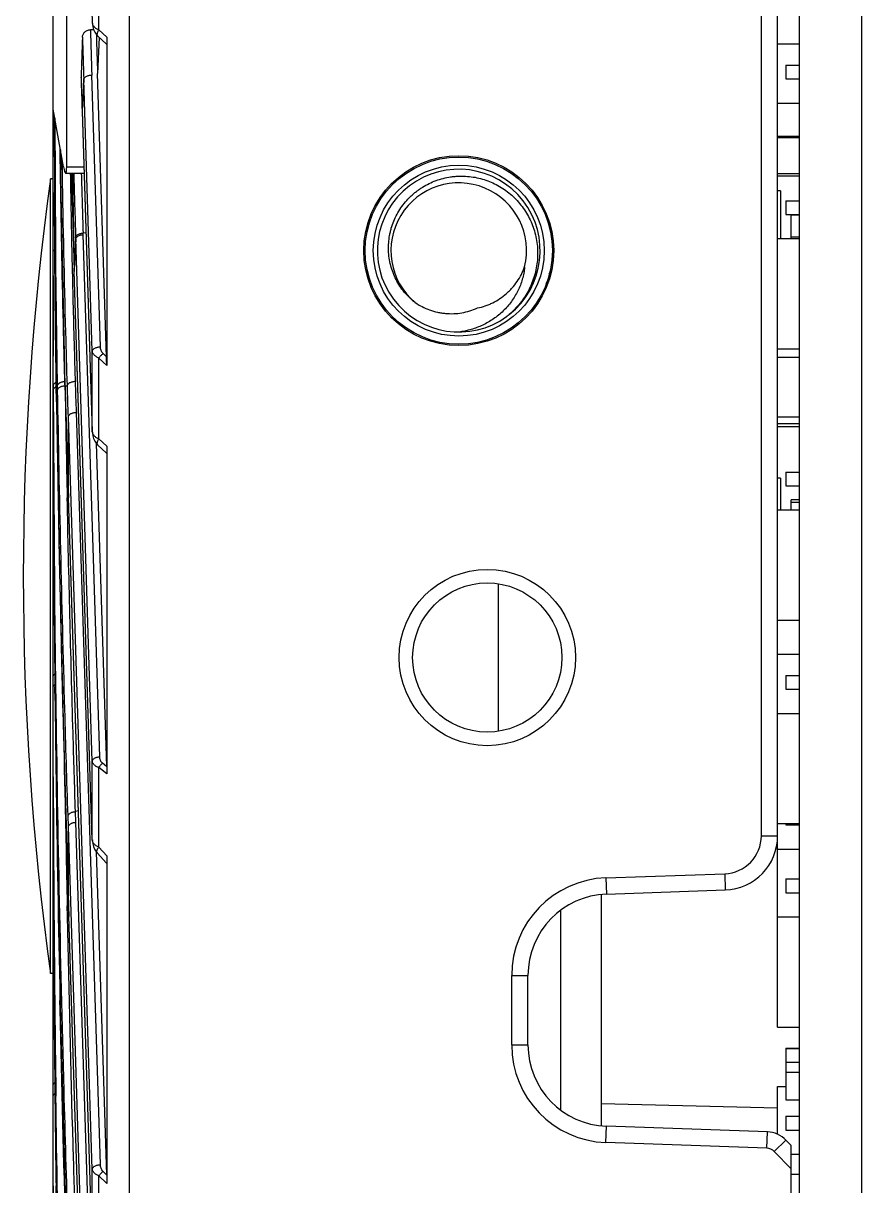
# Model space of a CAD drawing. Header units: millimetres. Extents: x 1409 to 26878, y 589 to 5187.
# Drawn here: x 1638.13 to 1669.03, y 1481.58 to 1524.43 of the extents above; entities that cross this region are included whole.
import ezdxf

# ---------------------------------------------------------------- set-up
doc = ezdxf.new("R2010")
doc.units = ezdxf.units.MM
doc.layers.add('02___PRT_ALL_AXES', color=7, linetype='Continuous')
doc.layers.add('_147615', color=7, linetype='Continuous')

msp = doc.modelspace()

# ---------------------------------------------------------------- linework, layer by layer
at = {"color": 7, "linetype": 'Continuous'}
for p, q in [((1666.7257, 1564.7998), (1666.7257, 1227.2998)), ((1669.0257, 1227.2998), (1669.0257, 1564.7998)), ((1639.2257, 1232.2555), (1639.2257, 1559.8441)), ((1639.7257, 1519.141), (1639.7257, 1533.6176)), ((1642.0257, 1529.3441), (1642.0257, 1262.7555)), ((1665.9257, 1487.4278), (1665.9257, 1527.7418)), ((1640.5874, 1527.0589), (1640.671, 1524.4328)), ((1640.9117, 1524.1894), (1640.9117, 1527.1673)), ((1665.3257, 1494.4812), (1665.3257, 1526.1184)), ((1640.719, 1524.1906), (1640.6014, 1524.1906)), ((1640.8604, 1523.972), (1641.1891, 1523.6596)), ((1640.9117, 1524.1894), (1641.2008, 1523.9148)), ((1640.9289, 1523.9069), (1640.8628, 1522.584)), ((1641.2008, 1523.9148), (1641.2008, 1511.8173)), ((1665.9257, 1523.6778), (1666.7257, 1523.6778)), ((1666.2257, 1522.8888), (1666.2257, 1522.3808)), ((1666.2257, 1522.8888), (1666.7257, 1522.8888)), ((1640.2565, 1522.4181), (1640.2565, 1522.4341)), ((1640.2565, 1522.4341), (1640.257, 1522.4181)), ((1640.2565, 1522.4341), (1640.2569, 1522.4181)), ((1640.3522, 1522.3606), (1640.2943, 1521.2018)), ((1640.6713, 1512.3448), (1640.3522, 1522.3606)), ((1640.9709, 1512.506), (1640.6518, 1522.5218)), ((1641.1957, 1512.1308), (1640.8628, 1522.584)), ((1666.2257, 1522.3808), (1666.7257, 1522.3808)), ((1665.9257, 1521.4918), (1666.7257, 1521.4918)), ((1639.6072, 1519.141), (1639.2257, 1521.2708)), ((1639.2257, 1521.0973), (1639.2257, 1521.2682)), ((1639.2844, 1520.9431), (1639.3407, 1511.229)), ((1640.2943, 1521.2018), (1640.2941, 1521.1922)), ((1640.2941, 1521.1922), (1640.671, 1509.3574)), ((1640.2943, 1521.2018), (1640.6713, 1509.3669)), ((1666.7257, 1520.2524), (1665.9257, 1520.2524)), ((1665.9257, 1520.2231), (1666.7257, 1520.2231)), ((1639.4973, 1519.1396), (1639.4889, 1519.7986)), ((1639.5039, 1518.6732), (1639.4894, 1519.7986)), ((1639.5653, 1519.1403), (1639.5614, 1519.3954)), ((1639.5697, 1518.9077), (1639.5616, 1519.3954)), ((1639.5021, 1518.7931), (1639.4973, 1519.1396)), ((1639.5038, 1518.6732), (1639.5021, 1518.7931)), ((1639.569, 1518.9077), (1639.5653, 1519.1403)), ((1639.6872, 1518.9097), (1640.3668, 1518.9097)), ((1639.7257, 1519.141), (1640.3594, 1519.141)), ((1639.9362, 1518.9097), (1640.0014, 1515.3383)), ((1666.7257, 1518.8817), (1665.9257, 1518.8817)), ((1665.9257, 1518.811), (1666.7257, 1518.811)), ((1666.0257, 1518.2524), (1665.9257, 1518.2524)), ((1666.0257, 1518.2524), (1666.0257, 1516.4918)), ((1666.2257, 1517.8888), (1666.2257, 1517.3808)), ((1666.2257, 1517.8888), (1666.7257, 1517.8888)), ((1639.2822, 1517.0377), (1639.2814, 1517.153)), ((1639.2821, 1517.0377), (1639.2814, 1517.153)), ((1657.3941, 1517.2681), (1657.4361, 1517.3102)), ((1666.2257, 1517.3808), (1666.7257, 1517.3808)), ((1666.4257, 1516.4918), (1666.4257, 1517.3808)), ((1666.7257, 1517.3524), (1666.4257, 1517.3524)), ((1640.437, 1516.7049), (1640.3299, 1516.6949)), ((1640.3316, 1516.6396), (1640.3299, 1516.6949)), ((1640.9447, 1497.3925), (1640.3316, 1516.6396)), ((1640.0582, 1516.4796), (1640.0016, 1515.3478)), ((1640.0582, 1516.4796), (1640.0564, 1516.5349)), ((1640.6713, 1497.2325), (1640.0582, 1516.4796)), ((1665.9257, 1516.4918), (1666.7257, 1516.4918)), ((1666.7257, 1516.5524), (1666.4257, 1516.5524)), ((1639.2259, 1515.1372), (1639.2257, 1515.9989)), ((1657.627, 1516.0851), (1657.6282, 1516.05)), ((1657.6282, 1516.05), (1657.6439, 1515.5998)), ((1640.0016, 1515.3478), (1639.9997, 1515.4065)), ((1640.0016, 1515.3478), (1640.0001, 1515.4065)), ((1639.9426, 1515.2812), (1639.9413, 1515.3369)), ((1639.9433, 1515.2812), (1639.942, 1515.3369)), ((1640.0014, 1515.3383), (1640.0016, 1515.3478)), ((1640.0014, 1515.3383), (1640.0031, 1515.2826)), ((1640.0019, 1515.3383), (1640.0016, 1515.3478)), ((1640.0034, 1515.2921), (1640.0016, 1515.3478)), ((1640.0031, 1515.2826), (1640.0034, 1515.2921)), ((1640.671, 1494.3145), (1640.0031, 1515.2826)), ((1640.6713, 1494.3241), (1640.0034, 1515.2921)), ((1657.3961, 1514.8371), (1657.4507, 1514.9311)), ((1657.4409, 1514.948), (1657.4764, 1514.8869)), ((1665.9257, 1512.4278), (1666.7257, 1512.4278)), ((1639.2258, 1511.7073), (1639.2257, 1512.1635)), ((1639.2308, 1511.7073), (1639.2295, 1512.1636)), ((1640.6713, 1509.3669), (1640.6713, 1512.3448)), ((1640.9117, 1509.1141), (1640.9117, 1512.0919)), ((1641.2008, 1511.8173), (1640.9117, 1512.0919)), ((1641.1957, 1512.1308), (1641.0671, 1512.2531)), ((1665.9257, 1512.1176), (1666.7257, 1512.1176)), ((1639.2261, 1511.233), (1639.2258, 1511.7073)), ((1639.2323, 1511.233), (1639.2308, 1511.7073)), ((1639.2262, 1511.0724), (1639.2261, 1511.233)), ((1639.2262, 1511.0721), (1639.2262, 1511.0724)), ((1639.2262, 1511.0724), (1639.2328, 1511.0724)), ((1639.2262, 1511.0721), (1639.2956, 1499.6727)), ((1639.2328, 1511.0724), (1639.2323, 1511.233)), ((1639.2328, 1511.0724), (1639.2323, 1511.233)), ((1639.2334, 1510.9119), (1639.2328, 1511.0724)), ((1639.3407, 1511.2333), (1639.3406, 1511.2418)), ((1639.3407, 1511.229), (1639.3407, 1511.2333)), ((1639.3431, 1511.0724), (1639.3407, 1511.2333)), ((1639.3407, 1511.229), (1639.3407, 1511.229)), ((1639.343, 1511.0681), (1639.3431, 1511.0724)), ((1639.3534, 1510.4732), (1639.3431, 1511.0724)), ((1639.3519, 1510.4732), (1639.3431, 1511.0724)), ((1639.3431, 1511.0724), (1639.3892, 1511.0724)), ((1639.3892, 1511.0724), (1639.3844, 1511.3578)), ((1639.3865, 1511.2298), (1639.3844, 1511.3578)), ((1639.3892, 1511.0724), (1639.3865, 1511.2298)), ((1639.392, 1510.9122), (1639.3892, 1511.0724)), ((1639.6641, 1511.0724), (1639.6624, 1511.1322)), ((1639.6641, 1511.0724), (1639.6625, 1511.1322)), ((1639.664, 1511.064), (1639.6641, 1511.0724)), ((1639.6644, 1511.064), (1639.6641, 1511.0724)), ((1639.6644, 1511.064), (1639.6641, 1511.0724)), ((1639.6641, 1511.0724), (1639.7519, 1511.0724)), ((1639.7878, 1506.9509), (1639.7878, 1509.9287)), ((1640.6713, 1482.194), (1639.7878, 1509.9287)), ((1640.9709, 1482.3552), (1640.0874, 1510.0899)), ((1665.9257, 1509.9278), (1666.7257, 1509.9278)), ((1640.6713, 1509.3669), (1640.671, 1509.3574)), ((1666.7257, 1509.6634), (1665.9257, 1509.6634)), ((1665.9257, 1509.5634), (1666.7257, 1509.5634)), ((1640.8171, 1508.9438), (1641.1965, 1497.0308)), ((1640.9117, 1509.1141), (1641.2008, 1508.8394)), ((1640.8604, 1508.8966), (1641.1891, 1508.5842)), ((1641.2008, 1508.8394), (1641.2008, 1496.7651)), ((1666.0257, 1507.6634), (1665.9257, 1507.6634)), ((1666.0257, 1507.6634), (1666.0257, 1506.4918)), ((1666.2257, 1507.8888), (1666.2257, 1507.3808)), ((1666.2257, 1507.8888), (1666.7257, 1507.8888)), ((1666.2257, 1507.3808), (1666.7257, 1507.3808)), ((1639.7876, 1506.9413), (1639.7878, 1506.9509)), ((1640.671, 1479.2066), (1639.7876, 1506.9413)), ((1640.6713, 1479.2162), (1639.7878, 1506.9509)), ((1666.4257, 1506.4918), (1666.4257, 1506.8634)), ((1666.7257, 1506.8634), (1666.4257, 1506.8634)), ((1665.9257, 1506.4918), (1666.7257, 1506.4918)), ((1666.7257, 1506.7634), (1666.4257, 1506.7634)), ((1655.6257, 1503.7672), (1655.6257, 1498.3324)), ((1665.9257, 1502.4278), (1666.7257, 1502.4278)), ((1665.9257, 1501.1778), (1666.7257, 1501.1778)), ((1666.2257, 1500.3888), (1666.2257, 1499.8808)), ((1666.2257, 1500.3888), (1666.7257, 1500.3888)), ((1639.2324, 1496.6532), (1639.2257, 1499.9574)), ((1639.2296, 1497.049), (1639.2257, 1499.9574)), ((1639.298, 1499.4673), (1639.2924, 1499.9647)), ((1639.299, 1499.4673), (1639.2938, 1499.9647)), ((1666.2257, 1499.8808), (1666.7257, 1499.8808)), ((1665.9257, 1498.9918), (1666.7257, 1498.9918)), ((1639.2258, 1496.6533), (1639.2257, 1497.049)), ((1639.2307, 1496.6532), (1639.2296, 1497.049)), ((1640.6713, 1494.3241), (1640.6713, 1497.2325)), ((1640.9117, 1494.0569), (1640.9117, 1496.994)), ((1641.2008, 1496.7651), (1640.9117, 1496.994)), ((1641.1965, 1497.0308), (1641.0409, 1497.154)), ((1639.2258, 1496.6532), (1639.2908, 1485.0348)), ((1639.7878, 1494.8164), (1639.7753, 1495.2096)), ((1640.1554, 1495.3954), (1640.0488, 1495.3696)), ((1640.0613, 1494.9764), (1640.0488, 1495.3696)), ((1639.7878, 1491.9081), (1639.7878, 1494.8164)), ((1640.6713, 1467.0817), (1639.7878, 1494.8164)), ((1640.9447, 1467.2417), (1640.0613, 1494.9764)), ((1665.9257, 1494.9278), (1666.7257, 1494.9278)), ((1666.2257, 1494.9278), (1666.2257, 1494.8808)), ((1666.2257, 1494.8808), (1666.7257, 1494.8808)), ((1665.3257, 1494.4812), (1665.9257, 1494.4812)), ((1640.671, 1494.3146), (1640.6713, 1494.3241)), ((1641.2008, 1493.7368), (1640.9117, 1494.0569)), ((1665.9257, 1493.9918), (1666.7257, 1493.9918)), ((1640.8163, 1493.8907), (1641.1957, 1481.9801)), ((1641.1896, 1493.4735), (1640.8444, 1493.8559)), ((1641.2008, 1493.7368), (1641.2008, 1481.6665)), ((1659.6001, 1492.9293), (1663.9746, 1493.082)), ((1663.9746, 1493.082), (1663.9955, 1492.4824)), ((1659.6001, 1492.9293), (1659.621, 1492.3296)), ((1666.2257, 1492.8888), (1666.2257, 1492.3808)), ((1666.2257, 1492.8888), (1666.7257, 1492.8888)), ((1659.621, 1492.3296), (1663.9955, 1492.4824)), ((1666.2257, 1492.3808), (1666.7257, 1492.3808)), ((1639.7526, 1491.5013), (1639.7442, 1491.8975)), ((1639.7539, 1491.5013), (1639.745, 1491.8976)), ((1639.7876, 1491.8985), (1639.7878, 1491.9081)), ((1639.7876, 1491.8985), (1639.8002, 1491.5024)), ((1639.7881, 1491.8985), (1639.7878, 1491.9081)), ((1639.7881, 1491.8985), (1639.7878, 1491.9081)), ((1639.8004, 1491.5119), (1639.7881, 1491.8985)), ((1639.8002, 1491.5024), (1639.8004, 1491.5119)), ((1640.671, 1464.1638), (1639.8002, 1491.5024)), ((1640.6713, 1464.1733), (1639.8004, 1491.5119)), ((1665.9257, 1491.4918), (1666.7257, 1491.4918)), ((1656.1257, 1486.7682), (1656.1257, 1489.3315)), ((1656.1257, 1489.3315), (1656.7257, 1489.3315)), ((1656.7257, 1486.7682), (1656.7257, 1489.3315)), ((1639.4867, 1488.0746), (1639.4794, 1488.4127)), ((1639.4871, 1488.0746), (1639.4802, 1488.4127)), ((1665.9257, 1487.4278), (1666.7257, 1487.4278)), ((1656.1257, 1486.7682), (1656.7257, 1486.7682)), ((1666.2257, 1486.6517), (1666.2257, 1484.7465)), ((1666.2257, 1486.6517), (1666.7257, 1486.6517)), ((1666.2257, 1486.6388), (1666.7257, 1486.6388)), ((1666.2257, 1486.1308), (1666.7257, 1486.1308)), ((1666.2257, 1485.7625), (1666.7257, 1485.7625)), ((1665.9257, 1483.4721), (1665.9257, 1485.2418)), ((1665.9257, 1485.2418), (1666.2257, 1485.2418)), ((1639.2324, 1481.5778), (1639.2257, 1484.882)), ((1639.2296, 1481.9736), (1639.2257, 1484.882)), ((1659.4257, 1484.616), (1665.9257, 1484.4458)), ((1666.2257, 1484.7465), (1666.7257, 1484.7465)), ((1666.2257, 1484.1388), (1666.2257, 1483.6308)), ((1666.2257, 1484.1388), (1666.7257, 1484.1388)), ((1659.6001, 1483.1703), (1659.621, 1483.77)), ((1665.5499, 1483.5629), (1659.621, 1483.77)), ((1665.5289, 1482.9633), (1665.5499, 1483.5629)), ((1665.8027, 1482.8414), (1666.2343, 1483.2582)), ((1666.2257, 1483.6308), (1666.7257, 1483.6308)), ((1666.4257, 1483.06), (1666.2343, 1483.2582)), ((1665.5289, 1482.9633), (1659.6001, 1483.1703)), ((1666.4257, 1482.1963), (1665.8027, 1482.8414)), ((1666.4257, 1476.1248), (1666.4257, 1483.06)), ((1666.4257, 1482.7418), (1666.7257, 1482.7418)), ((1639.2258, 1481.5779), (1639.2257, 1481.9736)), ((1639.2307, 1481.5778), (1639.2296, 1481.9736)), ((1640.6713, 1479.2162), (1640.6713, 1482.194)), ((1640.9117, 1478.9633), (1640.9117, 1481.9411)), ((1641.2008, 1481.6665), (1640.9117, 1481.9411)), ((1641.1957, 1481.9801), (1641.0671, 1482.1023)), ((1666.4257, 1482.0034), (1666.7257, 1482.0034))]:
    msp.add_line(p, q, dxfattribs=at)
for points in [[(1640.671, 1524.4328), (1640.6724, 1524.4056), (1640.6873, 1524.297), (1640.716, 1524.1971), (1640.7576, 1524.106), (1640.8123, 1524.0244), (1640.8604, 1523.9719)], [(1640.2564, 1522.4181), (1640.2676, 1522.0441), (1640.2819, 1521.5799), (1640.2941, 1521.1922)], [(1639.4953, 1519.766), (1639.5028, 1518.7216), (1639.664, 1511.064)], [(1639.3407, 1511.229), (1639.3411, 1511.1985), (1639.3427, 1511.0915), (1639.343, 1511.0681)], [(1639.343, 1511.0681), (1639.4539, 1504.6986), (1639.6034, 1498.2553), (1639.7876, 1491.8985)], [(1639.664, 1511.064), (1639.7028, 1509.7128), (1639.7456, 1508.2853), (1639.7876, 1506.9413)], [(1640.671, 1509.3574), (1640.6724, 1509.3302), (1640.6873, 1509.2216), (1640.716, 1509.1217), (1640.7576, 1509.0306), (1640.8123, 1508.949), (1640.8604, 1508.8966)], [(1639.2956, 1499.6727), (1639.4837, 1488.2027), (1639.7876, 1476.8231)], [(1640.671, 1494.3145), (1640.6726, 1494.2846), (1640.6872, 1494.178), (1640.7144, 1494.0797), (1640.7532, 1493.9892), (1640.8034, 1493.9068), (1640.8444, 1493.8559)], [(1639.2908, 1485.0348), (1639.479, 1473.346), (1639.7876, 1461.7477)]]:
    msp.add_lwpolyline(points, dxfattribs=at)
for centre, radius in [((1654.1757, 1516.0498), 3.45), ((1654.1757, 1516.0498), 3.15), ((1655.2257, 1501.0498), 3.25), ((1655.2257, 1501.0498), 2.75)]:
    msp.add_circle(centre, radius, dxfattribs=at)
for centre, radius, start, end in [((2162.2571, 1538.9884), 522.1697, 181.653299, 181.824817), ((2162.4132, 1539.1417), 522.0259, 181.641209, 181.824455), ((2162.1995, 1537.8296), 522.1701, 181.691291, 181.824817), ((2474.3932, 1522.1396), 835.1267, 180.1407591, 180.2709184), ((2161.9082, 1531.9754), 522.1715, 181.433823, 181.81834), ((2161.972, 1533.1074), 522.1787, 181.55804, 181.818707), ((2162.1378, 1533.26), 522.0708, 181.575122, 181.81828), ((1654.1757, 1516.0498), 3, 308.32505, 306), ((1654.1757, 1516.0498), 2.5, 346.07695, 229.92305), ((3028.2801, 1515.3739), 1389.0543, 180.0097645, 180.1324215), ((1654.1074, 1515.9734), 2.98, 307.92639, 308.45087), ((1654.1025, 1515.9795), 2.9879, 308.45141, 310.26566), ((2747.7527, 1512.1239), 1108.527, 180.0543471, 180.6284787), ((1639.4762, 1510.7357), 0.3286, 113.9228, 115.38977), ((2745.5571, 1542.1968), 1106.3309, 181.6125502, 181.8256611), ((2748.0274, 1530.2572), 1108.5277, 181.0028461, 181.205244), ((2747.0849, 1527.1903), 1107.8591, 180.864601, 181.148724), ((2746.7226, 1527.1831), 1107.4967, 181.1487232, 181.3400799), ((2746.405, 1527.1757), 1107.179, 181.3400826, 181.4790788), ((2747.483, 1512.121), 1108.2573, 180.6542019, 180.7996214), ((2745.7763, 1527.1589), 1106.5501, 181.4790486, 181.8255505), ((2747.8379, 1497.0489), 1108.6121, 180.0204455, 180.3999884), ((2747.7783, 1499.957), 1108.5526, 180.170759, 180.5503144), ((2747.0545, 1512.1145), 1107.8287, 180.7995933, 181.2259272), ((2748.0471, 1515.1822), 1108.5474, 180.9804535, 181.203566), ((1663.9257, 1494.4812), 1.4, 272, 0), ((1663.9257, 1494.4812), 2, 272, 0), ((1640.8715, 1494.34), 0.2008, 184.54675, 187.1541), ((1659.7257, 1489.3315), 3.6, 92, 180), ((1659.7257, 1489.3315), 3, 92, 180), ((2747.6774, 1497.0478), 1108.4516, 180.3999895, 180.6288268), ((2747.5522, 1499.9549), 1108.3265, 180.550317, 180.7791604), ((1659.7257, 1486.7682), 3.6, 180, 268), ((1659.7257, 1486.7682), 3, 180, 268), ((2747.496, 1497.0458), 1108.2702, 180.6288276, 180.7996229), ((1665.515, 1482.5635), 1, 44, 88), ((1665.515, 1482.5635), 0.4, 44, 88), ((2748.0824, 1500.1075), 1108.5828, 180.9348251, 181.203557), ((2747.8379, 1481.9735), 1108.6121, 180.0204455, 180.3999884)]:
    msp.add_arc(centre, radius, start, end, dxfattribs=at)
for centre, major_axis, ratio, start_param, end_param in [((2344.5232, 1613.2607), (119.5781, 2729.4378), 0.2563308, -4.6684245, -4.6678788), ((2341.0571, 1543.937), (700.2753, 18.5784), 0.8631214, -3.1393728, -3.1370018), ((1639.6424, 1519.4097), (-0.0457, 0.5), 0.1394248, 2.125294, 4.1324226), ((1641.1827, 1511.982), (-0.0071, 0.4203), 0.039567, -1.9743964, -1.2095676)]:
    msp.add_ellipse(centre, major_axis=major_axis, ratio=ratio, start_param=start_param, end_param=end_param, dxfattribs=at)
for points, knots in [([(1640.6713, 1524.4423), (1640.6716, 1524.4379), (1640.6736, 1524.4201), (1640.6781, 1524.4026), (1640.6826, 1524.3898)], [0, 0, 0, 0, 0.2470353, 1, 1, 1, 1]), ([(1640.6826, 1524.3898), (1640.6883, 1524.3737), (1640.7042, 1524.3414), (1640.7264, 1524.313), (1640.7391, 1524.2994)], [0, 0, 0, 0, 0.4794641, 1, 1, 1, 1]), ([(1640.3048, 1523.923), (1640.3053, 1523.9399), (1640.3098, 1523.9739), (1640.3265, 1524.023), (1640.3529, 1524.0689), (1640.3888, 1524.11), (1640.4332, 1524.1444), (1640.4848, 1524.1706), (1640.5417, 1524.1869), (1640.5814, 1524.1906), (1640.6014, 1524.1906)], [0, 0, 0, 0, 0.1150005, 0.2314682, 0.3505322, 0.4731306, 0.5997767, 0.730418, 0.8642916, 1, 1, 1, 1]), ([(1640.7391, 1524.2994), (1640.7495, 1524.2882), (1640.7729, 1524.2664), (1640.8133, 1524.2372), (1640.8599, 1524.211), (1640.8939, 1524.1963), (1640.9117, 1524.1894)], [0, 0, 0, 0, 0.2227895, 0.4631805, 0.7222311, 1, 1, 1, 1]), ([(1640.9117, 1524.1894), (1640.9038, 1524.1781), (1640.8892, 1524.1555), (1640.8707, 1524.1216), (1640.8565, 1524.0891), (1640.847, 1524.0589), (1640.8423, 1524.0315), (1640.8427, 1524.0074), (1640.8475, 1523.99), (1640.8541, 1523.9787), (1640.8582, 1523.9741), (1640.8604, 1523.972)], [0, 0, 0, 0, 0.1748465, 0.338295, 0.4875257, 0.6207224, 0.7368972, 0.8365181, 0.9222347, 0.9616678, 1, 1, 1, 1]), ([(1640.3522, 1522.3606), (1640.353, 1522.3711), (1640.3589, 1522.393), (1640.3784, 1522.423), (1640.4075, 1522.4502), (1640.4451, 1522.4741), (1640.49, 1522.4938), (1640.5407, 1522.5088), (1640.5952, 1522.5186), (1640.6328, 1522.5214), (1640.6518, 1522.5218)], [0, 0, 0, 0, 0.0865373, 0.181841, 0.2897306, 0.4113916, 0.5459527, 0.6911232, 0.8437497, 1, 1, 1, 1]), ([(1639.2257, 1521.0973), (1639.2257, 1521.103), (1639.2269, 1521.1146), (1639.2303, 1521.1258), (1639.2325, 1521.1312)], [0, 0, 0, 0, 0.4930974, 1, 1, 1, 1]), ([(1639.2325, 1521.1312), (1639.2333, 1521.1332), (1639.2368, 1521.1414), (1639.2414, 1521.1491), (1639.2453, 1521.1546)], [0, 0, 0, 0, 0.2426253, 1, 1, 1, 1]), ([(1639.3844, 1511.3578), (1639.3578, 1512.9469), (1639.3272, 1515.3308), (1639.3026, 1518.5094), (1639.2955, 1520.0988), (1639.2933, 1520.8935)], [0, 0, 0, 0, 0.4999938, 0.7499942, 1, 1, 1, 1]), ([(1639.2257, 1520.0878), (1639.2257, 1520.0967), (1639.2287, 1520.1152), (1639.2413, 1520.1414), (1639.2616, 1520.1658), (1639.2788, 1520.1798), (1639.2883, 1520.1864)], [0, 0, 0, 0, 0.2203552, 0.4544987, 0.712504, 1, 1, 1, 1]), ([(1639.7519, 1511.0724), (1639.7318, 1511.7253), (1639.6563, 1514.3367), (1639.6003, 1516.9486), (1639.569, 1518.9077)], [0, 0, 0, 0, 0.2500072, 1, 1, 1, 1]), ([(1639.9413, 1515.3369), (1639.9345, 1515.6346), (1639.9082, 1516.8255), (1639.8858, 1518.0164), (1639.8713, 1518.9097)], [0, 0, 0, 0, 0.2500038, 1, 1, 1, 1]), ([(1652.5662, 1514.1369), (1652.4931, 1514.1935), (1652.3531, 1514.3151), (1652.1644, 1514.5194), (1651.9994, 1514.7433), (1651.8598, 1514.9838), (1651.7474, 1515.2382), (1651.6632, 1515.5032), (1651.6082, 1515.7758), (1651.587, 1516.0066), (1651.585, 1516.1917), (1651.5928, 1516.3767), (1651.6156, 1516.5608), (1651.6528, 1516.7421), (1651.6997, 1516.9212), (1651.776, 1517.1401), (1651.8947, 1517.3916), (1652.0391, 1517.6292), (1652.2076, 1517.8504), (1652.3665, 1518.0191), (1652.5035, 1518.1436), (1652.611, 1518.2315), (1652.7229, 1518.3138), (1652.8776, 1518.4156), (1653.0804, 1518.5277), (1653.3363, 1518.6365), (1653.6019, 1518.7186), (1653.8292, 1518.7641), (1654.0129, 1518.7866), (1654.1976, 1518.7997), (1654.4294, 1518.7985), (1654.7058, 1518.7691), (1654.978, 1518.7122), (1655.2431, 1518.6282), (1655.4985, 1518.5184), (1655.7417, 1518.3837), (1655.9705, 1518.2257), (1656.1825, 1518.0459), (1656.3115, 1517.9127), (1656.3725, 1517.8432)], [0, 0, 0, 0, 0.0312281, 0.0624919, 0.0937405, 0.1249821, 0.1562278, 0.1874754, 0.2187221, 0.2499687, 0.2655977, 0.281227, 0.3124743, 0.3281034, 0.3437328, 0.3749804, 0.4062284, 0.4374763, 0.4687246, 0.4999729, 0.5156024, 0.5312321, 0.5468617, 0.5624912, 0.5937402, 0.6249892, 0.6562385, 0.6874878, 0.7031176, 0.7187475, 0.7499971, 0.781247, 0.812497, 0.8437471, 0.8749974, 0.9062478, 0.9374985, 0.968749, 1, 1, 1, 1]), ([(1639.6624, 1511.1322), (1639.6448, 1511.7606), (1639.5789, 1514.2739), (1639.5305, 1516.7877), (1639.5038, 1518.6732)], [0, 0, 0, 0, 0.2500054, 1, 1, 1, 1]), ([(1656.3725, 1517.8432), (1656.4361, 1517.7707), (1656.5559, 1517.6192), (1656.7116, 1517.375), (1656.8417, 1517.1162), (1656.9452, 1516.8456), (1657.0209, 1516.5661), (1657.0683, 1516.2803), (1657.0869, 1515.9913), (1657.0767, 1515.7018), (1657.0378, 1515.4148), (1656.9709, 1515.133), (1656.8764, 1514.8592), (1656.7557, 1514.5959), (1656.6098, 1514.3458), (1656.4401, 1514.1109), (1656.2485, 1513.8938), (1656.1072, 1513.7619), (1656.0337, 1513.6996)], [0, 0, 0, 0, 0.0624959, 0.1249927, 0.1874891, 0.2499865, 0.3124834, 0.3749813, 0.4374788, 0.4999772, 0.5624746, 0.6249737, 0.6874741, 0.749973, 0.8124637, 0.8749638, 0.9374935, 1, 1, 1, 1]), ([(1639.2257, 1517.0373), (1639.2257, 1517.0423), (1639.2266, 1517.0525), (1639.232, 1517.0729), (1639.2459, 1517.098), (1639.2717, 1517.1248), (1639.2933, 1517.1397), (1639.3052, 1517.1466)], [0, 0, 0, 0, 0.106526, 0.2154069, 0.4468753, 0.7067092, 1, 1, 1, 1]), ([(1639.3406, 1511.2418), (1639.3199, 1512.6907), (1639.2988, 1514.6227), (1639.2851, 1516.5547), (1639.2821, 1517.0377)], [0, 0, 0, 0, 0.7499974, 1, 1, 1, 1]), ([(1640.0564, 1516.5349), (1640.0572, 1516.5448), (1640.0625, 1516.5653), (1640.0799, 1516.5937), (1640.106, 1516.6198), (1640.14, 1516.643), (1640.1807, 1516.6628), (1640.2269, 1516.6784), (1640.2772, 1516.6895), (1640.3121, 1516.6936), (1640.3299, 1516.6949)], [0, 0, 0, 0, 0.0877204, 0.1835517, 0.2911659, 0.4119437, 0.5454108, 0.6897738, 0.8424062, 1, 1, 1, 1]), ([(1640.0582, 1516.4796), (1640.0589, 1516.4895), (1640.0642, 1516.51), (1640.0816, 1516.5384), (1640.1078, 1516.5645), (1640.1417, 1516.5877), (1640.1824, 1516.6075), (1640.2286, 1516.6231), (1640.2789, 1516.6342), (1640.3139, 1516.6384), (1640.3316, 1516.6396)], [0, 0, 0, 0, 0.0877209, 0.1835543, 0.2911708, 0.4119503, 0.5454179, 0.68978, 0.84241, 1, 1, 1, 1]), ([(1657.6026, 1516.7428), (1657.6047, 1516.6915), (1657.6089, 1516.586), (1657.6171, 1516.3667), (1657.623, 1516.1988), (1657.627, 1516.0851)], [0, 0, 0, 0, 0.2340794, 0.4812289, 1, 1, 1, 1]), ([(1639.2257, 1515.9989), (1639.2257, 1516.0042), (1639.2267, 1516.0147), (1639.2325, 1516.036), (1639.2476, 1516.062), (1639.2754, 1516.0896), (1639.2986, 1516.1047), (1639.3113, 1516.1117)], [0, 0, 0, 0, 0.1055437, 0.2135936, 0.4442683, 0.7048061, 1, 1, 1, 1]), ([(1656.6023, 1515.4483), (1656.5951, 1515.372), (1656.5737, 1515.22), (1656.5208, 1514.9959), (1656.4479, 1514.7773), (1656.3557, 1514.5662), (1656.2453, 1514.364), (1656.1176, 1514.1721), (1655.9739, 1513.9919), (1655.8154, 1513.8245), (1655.6433, 1513.671), (1655.459, 1513.5324), (1655.2639, 1513.4093), (1655.0594, 1513.3025), (1654.8469, 1513.2125), (1654.5551, 1513.1155), (1654.3281, 1513.0689), (1654.1757, 1513.0498)], [0, 0, 0, 0, 0.062365, 0.1248154, 0.1872647, 0.2497108, 0.3121704, 0.3746499, 0.4371418, 0.4996438, 0.5621608, 0.6246915, 0.6872344, 0.7497805, 0.8123432, 0.8749364, 1, 1, 1, 1]), ([(1654.8619, 1513.9379), (1654.9604, 1513.9569), (1655.1065, 1513.9956), (1655.2945, 1514.0663), (1655.4774, 1514.1494), (1655.695, 1514.2756), (1655.8943, 1514.429), (1656.0409, 1514.5661), (1656.1785, 1514.7122), (1656.3328, 1514.9107), (1656.4868, 1515.17), (1656.5676, 1515.3542), (1656.6023, 1515.4483)], [0, 0, 0, 0, 0.1250172, 0.1875825, 0.2501242, 0.3751185, 0.5000996, 0.5626142, 0.6251255, 0.7500824, 0.8750376, 1, 1, 1, 1]), ([(1640.0516, 1511.2336), (1640.0412, 1511.5709), (1640.0009, 1512.92), (1639.966, 1514.2692), (1639.9426, 1515.2812)], [0, 0, 0, 0, 0.250006, 1, 1, 1, 1]), ([(1657.5314, 1515.0736), (1657.5295, 1515.0844), (1657.5217, 1515.129), (1657.5143, 1515.1737), (1657.5088, 1515.2075)], [0, 0, 0, 0, 0.242169, 1, 1, 1, 1]), ([(1652.5662, 1514.1369), (1652.6496, 1514.0811), (1652.8232, 1513.9796), (1653.1003, 1513.8603), (1653.3419, 1513.7904), (1653.5391, 1513.7531), (1653.7383, 1513.7284), (1653.9898, 1513.7215), (1654.2899, 1513.7525), (1654.5834, 1513.8227), (1654.7711, 1513.8954), (1654.8619, 1513.9379)], [0, 0, 0, 0, 0.1249808, 0.2500034, 0.3749801, 0.437505, 0.5000318, 0.6250236, 0.7500032, 0.8750227, 1, 1, 1, 1]), ([(1640.6713, 1512.3448), (1640.6721, 1512.3553), (1640.678, 1512.3772), (1640.6974, 1512.4071), (1640.7265, 1512.4344), (1640.7642, 1512.4582), (1640.8091, 1512.478), (1640.8597, 1512.493), (1640.9142, 1512.5028), (1640.9519, 1512.5056), (1640.9709, 1512.506)], [0, 0, 0, 0, 0.0865373, 0.181841, 0.2897306, 0.4113916, 0.5459527, 0.6911232, 0.8437497, 1, 1, 1, 1]), ([(1641.0671, 1512.2531), (1641.0498, 1512.2695), (1641.0212, 1512.3076), (1640.9929, 1512.3716), (1640.9761, 1512.4382), (1640.9716, 1512.4834), (1640.9709, 1512.506)], [0, 0, 0, 0, 0.258335, 0.5087838, 0.7552814, 1, 1, 1, 1]), ([(1640.9117, 1512.0919), (1640.8937, 1512.0988), (1640.8593, 1512.1137), (1640.8122, 1512.1404), (1640.7715, 1512.1701), (1640.7375, 1512.2021), (1640.7104, 1512.2359), (1640.69, 1512.2713), (1640.6766, 1512.3076), (1640.6722, 1512.3325), (1640.6713, 1512.3448)], [0, 0, 0, 0, 0.1579517, 0.3051037, 0.4415271, 0.5678548, 0.685181, 0.7950122, 0.8992086, 1, 1, 1, 1]), ([(1640.9117, 1512.0919), (1640.9223, 1512.1071), (1640.9451, 1512.137), (1640.9828, 1512.1792), (1641.0235, 1512.2184), (1641.0524, 1512.2421), (1641.0671, 1512.2531)], [0, 0, 0, 0, 0.2472002, 0.501422, 0.7549229, 1, 1, 1, 1]), ([(1639.2328, 1511.0724), (1639.2329, 1511.0783), (1639.2342, 1511.0902), (1639.2419, 1511.1142), (1639.2569, 1511.1367), (1639.277, 1511.1566), (1639.3027, 1511.1765), (1639.3249, 1511.1886), (1639.3407, 1511.1957)], [0, 0, 0, 0, 0.102136, 0.2074421, 0.4358158, 0.5628519, 0.6992679, 1, 1, 1, 1]), ([(1639.3892, 1511.0724), (1639.3894, 1511.0781), (1639.3911, 1511.0895), (1639.3948, 1511.1005), (1639.3971, 1511.1058)], [0, 0, 0, 0, 0.4915199, 1, 1, 1, 1]), ([(1639.3971, 1511.1058), (1639.4079, 1511.1305), (1639.434, 1511.1571), (1639.4705, 1511.1805), (1639.5014, 1511.1968), (1639.5265, 1511.2063), (1639.544, 1511.2118)], [0, 0, 0, 0, 0.4360794, 0.5658528, 0.7035077, 1, 1, 1, 1]), ([(1639.544, 1511.2118), (1639.5629, 1511.2176), (1639.6022, 1511.2269), (1639.6424, 1511.2315), (1639.6629, 1511.2327)], [0, 0, 0, 0, 0.4893233, 1, 1, 1, 1]), ([(1639.5468, 1511.0515), (1639.5657, 1511.0573), (1639.605, 1511.0666), (1639.6452, 1511.0712), (1639.6657, 1511.0724)], [0, 0, 0, 0, 0.4893285, 1, 1, 1, 1]), ([(1639.7519, 1511.0724), (1639.7527, 1511.0829), (1639.7586, 1511.1048), (1639.778, 1511.1348), (1639.8071, 1511.1621), (1639.8448, 1511.1859), (1639.8897, 1511.2057), (1639.9403, 1511.2207), (1639.9949, 1511.2305), (1640.0326, 1511.2332), (1640.0516, 1511.2336)], [0, 0, 0, 0, 0.086526, 0.1817814, 0.2896195, 0.4112472, 0.5458035, 0.6909992, 0.8436777, 1, 1, 1, 1]), ([(1639.2334, 1510.9119), (1639.2335, 1510.9176), (1639.2347, 1510.9292), (1639.2382, 1510.9403), (1639.2404, 1510.9457)], [0, 0, 0, 0, 0.4927412, 1, 1, 1, 1]), ([(1639.3282, 1499.9589), (1639.3158, 1500.8716), (1639.2707, 1504.5225), (1639.2436, 1508.1736), (1639.2334, 1510.9119)], [0, 0, 0, 0, 0.2500029, 1, 1, 1, 1]), ([(1639.2404, 1510.9457), (1639.2439, 1510.9544), (1639.2539, 1510.9716), (1639.2752, 1510.9946), (1639.3028, 1511.0155), (1639.324, 1511.0271), (1639.3354, 1511.0325)], [0, 0, 0, 0, 0.2138175, 0.4499106, 0.7118479, 1, 1, 1, 1]), ([(1639.392, 1510.9122), (1639.3922, 1510.9178), (1639.3938, 1510.9293), (1639.3975, 1510.9402), (1639.3999, 1510.9456)], [0, 0, 0, 0, 0.491507, 1, 1, 1, 1]), ([(1639.7753, 1495.2096), (1639.7341, 1496.518), (1639.5785, 1501.7514), (1639.46, 1506.986), (1639.392, 1510.9122)], [0, 0, 0, 0, 0.2500107, 1, 1, 1, 1]), ([(1639.3999, 1510.9456), (1639.405, 1510.9572), (1639.4204, 1510.9802), (1639.4411, 1510.9982), (1639.4528, 1511.0066)], [0, 0, 0, 0, 0.4661365, 1, 1, 1, 1]), ([(1639.4528, 1511.0066), (1639.4662, 1511.0163), (1639.4967, 1511.0337), (1639.5293, 1511.0461), (1639.5468, 1511.0515)], [0, 0, 0, 0, 0.4739904, 1, 1, 1, 1]), ([(1639.7878, 1509.9287), (1639.7886, 1509.9392), (1639.7945, 1509.9611), (1639.814, 1509.9911), (1639.8431, 1510.0183), (1639.8807, 1510.0422), (1639.9256, 1510.0619), (1639.9763, 1510.077), (1640.0308, 1510.0867), (1640.0684, 1510.0895), (1640.0874, 1510.0899)], [0, 0, 0, 0, 0.0865373, 0.181841, 0.2897306, 0.4113916, 0.5459527, 0.6911232, 0.8437497, 1, 1, 1, 1]), ([(1640.6713, 1509.3669), (1640.6716, 1509.3625), (1640.6736, 1509.3447), (1640.6781, 1509.3272), (1640.6826, 1509.3144)], [0, 0, 0, 0, 0.2470353, 1, 1, 1, 1]), ([(1640.6826, 1509.3144), (1640.6883, 1509.2983), (1640.7042, 1509.266), (1640.7264, 1509.2377), (1640.7391, 1509.224)], [0, 0, 0, 0, 0.4794641, 1, 1, 1, 1]), ([(1640.7391, 1509.224), (1640.7495, 1509.2128), (1640.7729, 1509.1911), (1640.8133, 1509.1619), (1640.8599, 1509.1356), (1640.8939, 1509.1209), (1640.9117, 1509.1141)], [0, 0, 0, 0, 0.2227895, 0.4631805, 0.7222311, 1, 1, 1, 1]), ([(1640.9117, 1509.1141), (1640.9038, 1509.1027), (1640.8892, 1509.0801), (1640.8707, 1509.0462), (1640.8565, 1509.0137), (1640.847, 1508.9835), (1640.8423, 1508.9561), (1640.8427, 1508.932), (1640.8475, 1508.9146), (1640.8541, 1508.9034), (1640.8582, 1508.8987), (1640.8604, 1508.8966)], [0, 0, 0, 0, 0.1748465, 0.338295, 0.4875257, 0.6207224, 0.7368972, 0.8365181, 0.9222347, 0.9616678, 1, 1, 1, 1]), ([(1640.0488, 1495.3696), (1640.0185, 1496.3337), (1639.9021, 1500.1903), (1639.8058, 1504.0474), (1639.7449, 1506.9405)], [0, 0, 0, 0, 0.2500081, 1, 1, 1, 1]), ([(1639.2257, 1500.3531), (1639.2257, 1500.3621), (1639.2288, 1500.3809), (1639.2418, 1500.4074), (1639.2627, 1500.4321), (1639.2804, 1500.4462), (1639.2902, 1500.4529)], [0, 0, 0, 0, 0.2197105, 0.4535528, 0.7117847, 1, 1, 1, 1]), ([(1639.2257, 1499.9574), (1639.2257, 1499.9666), (1639.2289, 1499.9857), (1639.2424, 1500.0127), (1639.264, 1500.0378), (1639.2823, 1500.052), (1639.2924, 1500.0587)], [0, 0, 0, 0, 0.2189468, 0.4524359, 0.710939, 1, 1, 1, 1]), ([(1639.7753, 1480.1342), (1639.7233, 1481.786), (1639.5299, 1488.3931), (1639.3956, 1495.002), (1639.3282, 1499.9589)], [0, 0, 0, 0, 0.250013, 1, 1, 1, 1]), ([(1640.6713, 1497.2325), (1640.672, 1497.2424), (1640.6773, 1497.2629), (1640.6947, 1497.2913), (1640.7209, 1497.3174), (1640.7548, 1497.3406), (1640.7955, 1497.3603), (1640.8417, 1497.376), (1640.892, 1497.3871), (1640.927, 1497.3912), (1640.9447, 1497.3925)], [0, 0, 0, 0, 0.0877209, 0.1835543, 0.2911708, 0.4119503, 0.5454179, 0.68978, 0.84241, 1, 1, 1, 1]), ([(1641.0409, 1497.154), (1641.0232, 1497.168), (1641.001, 1497.1944), (1640.9797, 1497.2337), (1640.9631, 1497.2742), (1640.9497, 1497.3273), (1640.9454, 1497.3707), (1640.9447, 1497.3925)], [0, 0, 0, 0, 0.2566949, 0.3820893, 0.5063854, 0.7532511, 1, 1, 1, 1]), ([(1640.9117, 1496.994), (1640.8936, 1496.9998), (1640.8592, 1497.0125), (1640.8118, 1497.0364), (1640.771, 1497.0637), (1640.737, 1497.0938), (1640.7099, 1497.1262), (1640.6897, 1497.1604), (1640.6765, 1497.1959), (1640.6722, 1497.2204), (1640.6713, 1497.2325)], [0, 0, 0, 0, 0.1589041, 0.3063413, 0.4424716, 0.5681485, 0.6847413, 0.7940911, 0.8983563, 1, 1, 1, 1]), ([(1640.9117, 1496.994), (1640.9203, 1497.0088), (1640.9388, 1497.0379), (1640.9699, 1497.0795), (1641.0039, 1497.1185), (1641.0284, 1497.1426), (1641.0409, 1497.154)], [0, 0, 0, 0, 0.2480178, 0.501621, 0.7544025, 1, 1, 1, 1]), ([(1639.7753, 1495.2096), (1639.7761, 1495.2195), (1639.7814, 1495.2401), (1639.7988, 1495.2684), (1639.8249, 1495.2946), (1639.8589, 1495.3178), (1639.8996, 1495.3375), (1639.9458, 1495.3532), (1639.9961, 1495.3643), (1640.031, 1495.3684), (1640.0488, 1495.3696)], [0, 0, 0, 0, 0.0877156, 0.1835319, 0.2911303, 0.4118983, 0.5453641, 0.6897352, 0.8423839, 1, 1, 1, 1]), ([(1639.7878, 1494.8164), (1639.7886, 1494.8263), (1639.7939, 1494.8468), (1639.8113, 1494.8752), (1639.8374, 1494.9013), (1639.8714, 1494.9245), (1639.9121, 1494.9443), (1639.9583, 1494.9599), (1640.0086, 1494.971), (1640.0435, 1494.9752), (1640.0613, 1494.9764)], [0, 0, 0, 0, 0.0877209, 0.1835543, 0.2911708, 0.4119503, 0.5454179, 0.68978, 0.84241, 1, 1, 1, 1]), ([(1640.747, 1494.1689), (1640.7365, 1494.18), (1640.7176, 1494.2027), (1640.6951, 1494.2393), (1640.6795, 1494.2767), (1640.6738, 1494.3024), (1640.6722, 1494.315)], [0, 0, 0, 0, 0.2742863, 0.5299512, 0.7704032, 1, 1, 1, 1]), ([(1640.9117, 1494.0569), (1640.895, 1494.0644), (1640.863, 1494.0802), (1640.8188, 1494.1072), (1640.7801, 1494.1365), (1640.7573, 1494.158), (1640.747, 1494.1689)], [0, 0, 0, 0, 0.2746289, 0.5328203, 0.7744324, 1, 1, 1, 1]), ([(1640.8444, 1493.8559), (1640.8425, 1493.8579), (1640.8392, 1493.8625), (1640.834, 1493.8733), (1640.8311, 1493.8899), (1640.833, 1493.9123), (1640.8397, 1493.9376), (1640.8513, 1493.9653), (1640.8674, 1493.995), (1640.8877, 1494.0261), (1640.9033, 1494.0466), (1640.9117, 1494.0569)], [0, 0, 0, 0, 0.0369698, 0.0751187, 0.1587269, 0.257037, 0.3727406, 0.5062991, 0.6567254, 0.8222183, 1, 1, 1, 1]), ([(1640.0488, 1480.2942), (1640.0194, 1481.228), (1639.9065, 1484.9634), (1639.8125, 1488.6992), (1639.7526, 1491.5013)], [0, 0, 0, 0, 0.2500079, 1, 1, 1, 1]), ([(1639.7834, 1476.9702), (1639.7541, 1477.8954), (1639.6412, 1481.5965), (1639.5469, 1485.2982), (1639.4867, 1488.0746)], [0, 0, 0, 0, 0.2500079, 1, 1, 1, 1]), ([(1639.2257, 1485.2777), (1639.2257, 1485.2866), (1639.2287, 1485.305), (1639.2413, 1485.3312), (1639.2616, 1485.3556), (1639.2788, 1485.3696), (1639.2884, 1485.3762)], [0, 0, 0, 0, 0.2203405, 0.4544771, 0.7124875, 1, 1, 1, 1]), ([(1639.2257, 1484.882), (1639.2257, 1484.8911), (1639.2288, 1484.91), (1639.242, 1484.9367), (1639.2631, 1484.9615), (1639.281, 1484.9756), (1639.2909, 1484.9823)], [0, 0, 0, 0, 0.2194627, 0.4531899, 0.7115093, 1, 1, 1, 1]), ([(1639.7753, 1465.0589), (1639.7233, 1466.7106), (1639.5299, 1473.3177), (1639.3956, 1479.9265), (1639.3282, 1484.8833)], [0, 0, 0, 0, 0.250013, 1, 1, 1, 1]), ([(1640.6713, 1482.194), (1640.6721, 1482.2045), (1640.678, 1482.2264), (1640.6974, 1482.2564), (1640.7265, 1482.2836), (1640.7642, 1482.3075), (1640.8091, 1482.3272), (1640.8597, 1482.3422), (1640.9142, 1482.352), (1640.9519, 1482.3548), (1640.9709, 1482.3552)], [0, 0, 0, 0, 0.0865373, 0.181841, 0.2897306, 0.4113916, 0.5459527, 0.6911232, 0.8437497, 1, 1, 1, 1]), ([(1641.0671, 1482.1023), (1641.0498, 1482.1187), (1641.0212, 1482.1569), (1640.9929, 1482.2208), (1640.9761, 1482.2874), (1640.9716, 1482.3327), (1640.9709, 1482.3552)], [0, 0, 0, 0, 0.258335, 0.5087838, 0.7552814, 1, 1, 1, 1]), ([(1640.9117, 1481.9411), (1640.8937, 1481.9481), (1640.8593, 1481.9629), (1640.8122, 1481.9896), (1640.7715, 1482.0193), (1640.7375, 1482.0513), (1640.7104, 1482.0852), (1640.69, 1482.1205), (1640.6766, 1482.1568), (1640.6722, 1482.1817), (1640.6713, 1482.194)], [0, 0, 0, 0, 0.1579517, 0.3051037, 0.4415271, 0.5678548, 0.685181, 0.7950122, 0.8992086, 1, 1, 1, 1]), ([(1640.9117, 1481.9411), (1640.9223, 1481.9563), (1640.9451, 1481.9862), (1640.9828, 1482.0285), (1641.0235, 1482.0676), (1641.0524, 1482.0913), (1641.0671, 1482.1023)], [0, 0, 0, 0, 0.2472002, 0.501422, 0.7549229, 1, 1, 1, 1]), ([(1639.7878, 1461.7573), (1639.7352, 1463.4088), (1639.5394, 1470.015), (1639.4029, 1476.623), (1639.3337, 1481.5792)], [0, 0, 0, 0, 0.2500131, 1, 1, 1, 1])]:
    msp.add_open_spline(points, degree=3, knots=knots, dxfattribs=at)
for points in [[(1639.2691, 1520.0879), (1639.2683, 1520.405), (1639.2677, 1520.722), (1639.2672, 1521.039)], [(1639.2814, 1517.153), (1639.2794, 1517.4989), (1639.2775, 1517.8449), (1639.2759, 1518.1908)], [(1639.7878, 1509.9287), (1639.7757, 1510.31), (1639.7637, 1510.6912), (1639.7519, 1511.0724)], [(1640.0874, 1510.0899), (1640.0753, 1510.4712), (1640.0633, 1510.8524), (1640.0516, 1511.2336)]]:
    msp.add_open_spline(points, degree=3, dxfattribs=at)
at = {"layer": '02___PRT_ALL_AXES', "color": 7, "linetype": 'Continuous'}
for p, q in [((1639.1257, 1489.3998), (1639.1257, 1518.6998)), ((1639.2257, 1518.6998), (1639.1257, 1518.6998)), ((1639.2257, 1489.3998), (1639.1257, 1489.3998))]:
    msp.add_line(p, q, dxfattribs=at)
msp.add_circle((1654.1757, 1516.0498), 3.5, dxfattribs=at)
msp.add_arc((1745.937, 1504.0498), 107.8113, 172.190165, 187.809835, dxfattribs=at)
at = {"layer": '_147615', "color": 7, "linetype": 'Continuous'}
for p, q in [((1659.4257, 1492.3112), (1659.4257, 1483.7884)), ((1657.9257, 1491.728), (1657.9257, 1484.3716))]:
    msp.add_line(p, q, dxfattribs=at)

doc.saveas('drawing.dxf')
